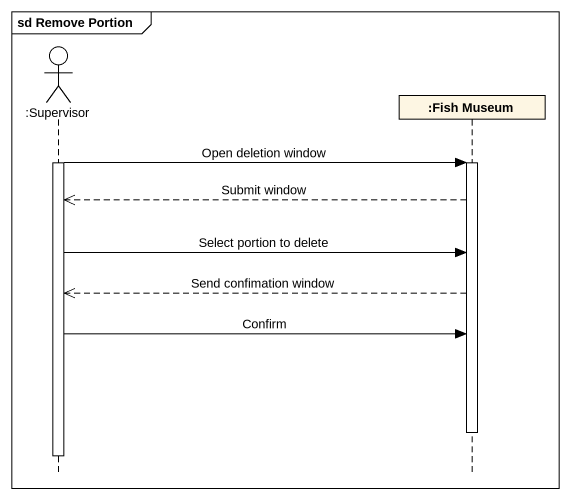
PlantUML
@startuml
mainframe sd Remove Portion
hide footbox
actor ":Supervisor" as Supervisor
participant ":Fish Museum" as Fish_Museum

activate Supervisor
Supervisor -> Fish_Museum : Open deletion window
activate Fish_Museum
Fish_Museum -->> Supervisor : Submit window
Supervisor -> Fish_Museum : Select portion to delete
Fish_Museum -->> Supervisor : Send confimation window
Supervisor -> Fish_Museum : Confirm
deactivate Fish_Museum
deactivate Supervisor
@enduml
